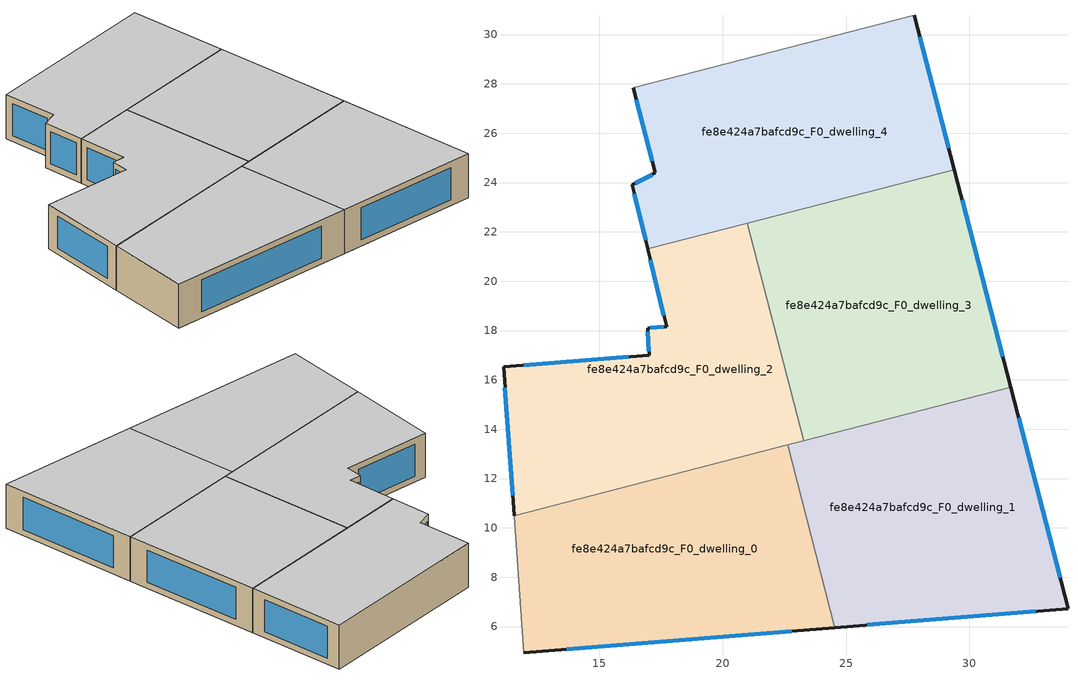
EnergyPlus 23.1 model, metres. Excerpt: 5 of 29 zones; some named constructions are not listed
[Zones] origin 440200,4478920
fe8e424a7bafcd9c_F0_dwelling_0
 floor ground (EU_floor_Construction): 22.62,13.36 24.54,5.96 11.93,4.93 11.54,10.49 z0
 wall outside (EU_wall_Construction): 11.93,4.93 24.54,5.96 z0:3
 wall adiabatic (EU_wall_Construction): 11.54,10.49 11.93,4.93 z0:3
 wall to fe8e424a7bafcd9c_F0_dwelling_1 (EU_wall_Construction): 24.54,5.96 22.62,13.36 z0:3
 wall to fe8e424a7bafcd9c_F0_dwelling_2 (EU_wall_Construction): 22.62,13.36 11.54,10.49 z0:3
 window (EU_Window_Construction): 13.68,5.08 22.79,5.82 z0.42:2.58
 ceiling to fe8e424a7bafcd9c_F1_dwelling_0 (EU_floor_Construction): 24.54,5.96 22.62,13.36 11.54,10.49 11.93,4.93 z3
fe8e424a7bafcd9c_F0_dwelling_1
 floor ground (EU_floor_Construction): 31.67,15.71 33.99,6.73 24.54,5.96 22.62,13.36 z0
 wall outside (EU_wall_Construction): 24.54,5.96 33.99,6.73 31.67,15.71 z0:3
 wall to fe8e424a7bafcd9c_F0_dwelling_3 (EU_wall_Construction): 31.67,15.71 23.27,13.53 z0:3
 wall to fe8e424a7bafcd9c_F0_dwelling_2 (EU_wall_Construction): 23.27,13.53 22.62,13.36 z0:3
 window (EU_Window_Construction): 25.85,6.07 32.68,6.63 / 33.67,7.98 31.99,14.46 z0.42:2.58
 ceiling to fe8e424a7bafcd9c_F1_dwelling_1 (EU_floor_Construction): 33.99,6.73 31.67,15.71 22.62,13.36 24.54,5.96 z3
fe8e424a7bafcd9c_F0_dwelling_2
 floor ground (EU_floor_Construction): 20.99,22.35 23.27,13.53 11.54,10.49 11.11,16.53 17.02,17 16.95,18.1 17.72,18.16 16.96,21.31 z0
 wall outside (EU_wall_Construction): 16.96,21.31 17.72,18.16 16.95,18.1 17.02,17 11.11,16.53 11.54,10.49 z0:3
 wall to fe8e424a7bafcd9c_F0_dwelling_3 (EU_wall_Construction): 23.27,13.53 20.99,22.35 z0:3
 wall to fe8e424a7bafcd9c_F0_dwelling_4 (EU_wall_Construction): 20.99,22.35 16.96,21.31 z0:3
 window (EU_Window_Construction): 11.17,15.69 11.48,11.33 / 16.2,16.94 11.93,16.59 / 16.96,17.95 17.01,17.16 / 17.61,18.15 17.06,18.11 / 17.06,20.87 17.61,18.6 z0.42:2.58
 ceiling to fe8e424a7bafcd9c_F1_dwelling_2 (EU_floor_Construction): 23.27,13.53 20.99,22.35 16.96,21.31 17.72,18.16 16.95,18.1 17.02,17 11.11,16.53 11.54,10.49 z3
fe8e424a7bafcd9c_F0_dwelling_3
 floor ground (EU_floor_Construction): 29.38,24.53 31.67,15.71 23.27,13.53 20.99,22.35 z0
 wall outside (EU_wall_Construction): 31.67,15.71 29.38,24.53 z0:3
 wall to fe8e424a7bafcd9c_F0_dwelling_4 (EU_wall_Construction): 29.38,24.53 20.99,22.35 z0:3
 window (EU_Window_Construction): 31.35,16.93 29.7,23.3 z0.42:2.58
 ceiling to fe8e424a7bafcd9c_F1_dwelling_3 (EU_floor_Construction): 31.67,15.71 29.38,24.53 20.99,22.35 23.27,13.53 z3
fe8e424a7bafcd9c_F0_dwelling_4
 floor ground (EU_floor_Construction): 27.76,30.79 29.38,24.53 16.96,21.31 16.32,23.9 17.26,24.39 16.37,27.84 z0
 wall outside (EU_wall_Construction): 29.38,24.53 27.76,30.79 / 16.37,27.84 17.26,24.39 16.32,23.9 16.96,21.31 z0:3
 wall to fe8e424a7bafcd9c_F0_dwelling_5 (EU_wall_Construction): 27.76,30.79 16.37,27.84 z0:3
 window (EU_Window_Construction): 29.16,25.4 27.99,29.92 / 16.41,23.54 16.87,21.67 / 17.13,24.33 16.45,23.97 / 16.49,27.36 17.14,24.87 z0.42:2.58
 ceiling to fe8e424a7bafcd9c_F1_dwelling_4 (EU_floor_Construction): 29.38,24.53 27.76,30.79 16.37,27.84 17.26,24.39 16.32,23.9 16.96,21.31 z3
[HVACTEMPLATE:THERMOSTAT] Constant Heating Setpoint=20; Constant Cooling Setpoint=50
EU_HeatOnly_fe8e424a7bafcd9c_F0_dwelling_0; EU_HeatOnly_fe8e424a7bafcd9c_F0_dwelling_1; EU_HeatOnly_fe8e424a7bafcd9c_F0_dwelling_2; EU_HeatOnly_fe8e424a7bafcd9c_F0_dwelling_3; EU_HeatOnly_fe8e424a7bafcd9c_F0_dwelling_4; EU_HeatOnly_fe8e424a7bafcd9c_F0_dwelling_5; EU_HeatOnly_fe8e424a7bafcd9c_F0_dwelling_6; EU_HeatOnly_fe8e424a7bafcd9c_F0_dwelling_7; EU_HeatOnly_fe8e424a7bafcd9c_F0_dwelling_8; EU_HeatOnly_fe8e424a7bafcd9c_F0_dwelling_9; EU_HeatOnly_fe8e424a7bafcd9c_F1_dwelling_0; EU_HeatOnly_fe8e424a7bafcd9c_F1_dwelling_1; EU_HeatOnly_fe8e424a7bafcd9c_F1_dwelling_2; EU_HeatOnly_fe8e424a7bafcd9c_F1_dwelling_3; EU_HeatOnly_fe8e424a7bafcd9c_F1_dwelling_4; EU_HeatOnly_fe8e424a7bafcd9c_F1_dwelling_5; EU_HeatOnly_fe8e424a7bafcd9c_F1_dwelling_6; EU_HeatOnly_fe8e424a7bafcd9c_F1_dwelling_7; EU_HeatOnly_fe8e424a7bafcd9c_F1_dwelling_8; EU_HeatOnly_fe8e424a7bafcd9c_F1_dwelling_9; EU_HeatOnly_fe8e424a7bafcd9c_F2_dwelling_0; EU_HeatOnly_fe8e424a7bafcd9c_F2_dwelling_1; EU_HeatOnly_fe8e424a7bafcd9c_F2_dwelling_2; EU_HeatOnly_fe8e424a7bafcd9c_F2_dwelling_3; EU_HeatOnly_fe8e424a7bafcd9c_F2_dwelling_4; EU_HeatOnly_fe8e424a7bafcd9c_F2_dwelling_5; EU_HeatOnly_fe8e424a7bafcd9c_F2_dwelling_6; EU_HeatOnly_fe8e424a7bafcd9c_F2_dwelling_7; EU_HeatOnly_fe8e424a7bafcd9c_F2_dwelling_8
[SCHEDULE:CONSTANT]
Name | Hourly Value
EU_AlwaysOn | 1
EU_CoolingOff | 0
[SCHEDULE:FILE] Column Number=1; Rows to Skip at Top=0; Number of Hours of Data=8760; Column Separator=Comma; Interpolate to Timestep=No; Minutes per Item=60; Adjust Schedule for Daylight Savings=Yes
Name | File
EU_Step8_GainSchedule_fe8e424a7bafcd9c_F0_dwelling_9_f000 | ../../schedules/fe8e424a7bafcd9c/fe8e424a7bafcd9c_F0_dwelling_9_f000_gain.csv
EU_Step8_GainSchedule_fe8e424a7bafcd9c_F1_dwelling_0_f000 | ../../schedules/fe8e424a7bafcd9c/fe8e424a7bafcd9c_F1_dwelling_0_f000_gain.csv
EU_Step8_GainSchedule_fe8e424a7bafcd9c_F1_dwelling_1_f000 | ../../schedules/fe8e424a7bafcd9c/fe8e424a7bafcd9c_F1_dwelling_1_f000_gain.csv
EU_Step8_GainSchedule_fe8e424a7bafcd9c_F1_dwelling_2_f000 | ../../schedules/fe8e424a7bafcd9c/fe8e424a7bafcd9c_F1_dwelling_2_f000_gain.csv
EU_Step8_GainSchedule_fe8e424a7bafcd9c_F1_dwelling_3_f000 | ../../schedules/fe8e424a7bafcd9c/fe8e424a7bafcd9c_F1_dwelling_3_f000_gain.csv
EU_Step8_GainSchedule_fe8e424a7bafcd9c_F1_dwelling_4_f000 | ../../schedules/fe8e424a7bafcd9c/fe8e424a7bafcd9c_F1_dwelling_4_f000_gain.csv
EU_Step8_GainSchedule_fe8e424a7bafcd9c_F1_dwelling_5_f000 | ../../schedules/fe8e424a7bafcd9c/fe8e424a7bafcd9c_F1_dwelling_5_f000_gain.csv
EU_Step8_GainSchedule_fe8e424a7bafcd9c_F1_dwelling_6_f000 | ../../schedules/fe8e424a7bafcd9c/fe8e424a7bafcd9c_F1_dwelling_6_f000_gain.csv
EU_Step8_GainSchedule_fe8e424a7bafcd9c_F1_dwelling_7_f000 | ../../schedules/fe8e424a7bafcd9c/fe8e424a7bafcd9c_F1_dwelling_7_f000_gain.csv
EU_Step8_GainSchedule_fe8e424a7bafcd9c_F1_dwelling_8_f000 | ../../schedules/fe8e424a7bafcd9c/fe8e424a7bafcd9c_F1_dwelling_8_f000_gain.csv
EU_Step8_GainSchedule_fe8e424a7bafcd9c_F1_dwelling_9_f000 | ../../schedules/fe8e424a7bafcd9c/fe8e424a7bafcd9c_F1_dwelling_9_f000_gain.csv
EU_Step8_GainSchedule_fe8e424a7bafcd9c_F2_dwelling_0_f000 | ../../schedules/fe8e424a7bafcd9c/fe8e424a7bafcd9c_F2_dwelling_0_f000_gain.csv
EU_Step8_GainSchedule_fe8e424a7bafcd9c_F2_dwelling_1_f000 | ../../schedules/fe8e424a7bafcd9c/fe8e424a7bafcd9c_F2_dwelling_1_f000_gain.csv
EU_Step8_GainSchedule_fe8e424a7bafcd9c_F2_dwelling_2_f000 | ../../schedules/fe8e424a7bafcd9c/fe8e424a7bafcd9c_F2_dwelling_2_f000_gain.csv
EU_Step8_GainSchedule_fe8e424a7bafcd9c_F2_dwelling_3_f000 | ../../schedules/fe8e424a7bafcd9c/fe8e424a7bafcd9c_F2_dwelling_3_f000_gain.csv
EU_Step8_GainSchedule_fe8e424a7bafcd9c_F2_dwelling_4_f000 | ../../schedules/fe8e424a7bafcd9c/fe8e424a7bafcd9c_F2_dwelling_4_f000_gain.csv
EU_Step8_GainSchedule_fe8e424a7bafcd9c_F2_dwelling_5_f000 | ../../schedules/fe8e424a7bafcd9c/fe8e424a7bafcd9c_F2_dwelling_5_f000_gain.csv
EU_Step8_GainSchedule_fe8e424a7bafcd9c_F2_dwelling_6_f000 | ../../schedules/fe8e424a7bafcd9c/fe8e424a7bafcd9c_F2_dwelling_6_f000_gain.csv
EU_Step8_GainSchedule_fe8e424a7bafcd9c_F2_dwelling_7_f000 | ../../schedules/fe8e424a7bafcd9c/fe8e424a7bafcd9c_F2_dwelling_7_f000_gain.csv
EU_Step8_GainSchedule_fe8e424a7bafcd9c_F2_dwelling_8_f000 | ../../schedules/fe8e424a7bafcd9c/fe8e424a7bafcd9c_F2_dwelling_8_f000_gain.csv
